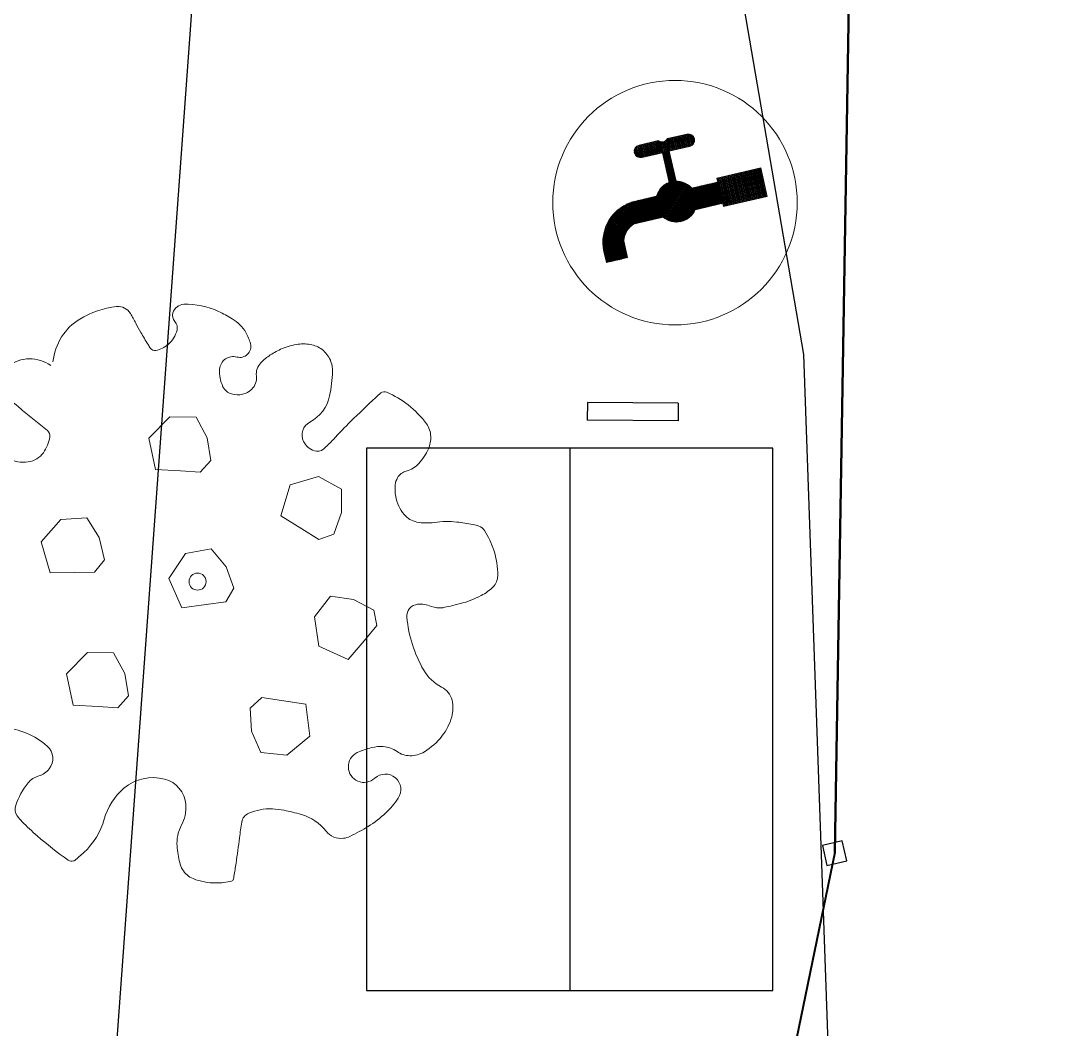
# Model space of a CAD drawing. Extents: x 2080 to 102394, y 2071 to 93424.
# Drawn here: x 88601.4 to 89065, y 80871.4 to 81317.8 of the extents above; entities that cross this region are included whole.
import ezdxf

# ---------------------------------------------------------------- set-up
doc = ezdxf.new("R2010")
doc.units = 0
doc.header["$LTSCALE"] = 20
doc.header["$MEASUREMENT"] = 0
doc.linetypes.add('ACAD_ISO02W100', pattern=[15, 12, -3])
doc.linetypes.add('ACAD_ISO07W100', pattern=[3, 0, -3])
for name, color, linetype, lineweight in [('COUNTRY FENCE', 13, 'ACAD_ISO02W100', 50), ('fence', 13, 'FENCELINE2', 40), ('metre box', 252, 'Continuous', 25), ('naval tree', 105, 'Continuous', 9), ('STONE', 2, 'Continuous', 30), ('tree1', 110, 'Continuous', 9), ('water tap', 160, 'Continuous', 5)]:
    doc.layers.add(name, color=color, linetype=linetype, lineweight=lineweight)
doc.layers.add('patta duplicate', color=230, linetype='Continuous', plot=False)
doc.layers.add('road', color=2, linetype='Continuous')
doc.linetypes.add('FENCELINE2', pattern='A,0.25,-0.1,[132,ltypeshp.shx,S=0.1,R=0,X=-0.1,Y=0],-0.1,1', length=1.45)
pattern_1 = [(90, (-364.8170613, -379.7973528), (-0.0046875, 7e-19), [])]
pattern_2 = [(45, (-364.8170613, -379.7973528), (-0.003314563037, 0.003314563037), [])]

# ---------------------------------------------------------------- blocks, each defined once
blk = doc.blocks.new('water tap')
at = {"layer": 'water tap'}
h = blk.add_hatch(dxfattribs=at)
h.set_pattern_fill('ANSI31', color=256, scale=0.0375, angle=45, style=0)
h.set_pattern_definition(pattern_1)
h.paths.add_polyline_path([(0.1617, -0.1802, 1), (0.1617, -0.1121), (0.0581, -0.1121, -0.451748), (0.0069, -0.1121), (-0.0968, -0.1121, 1), (-0.0968, -0.1802), (0.0134, -0.1802, -0.306585), (0.0516, -0.1802)])
h = blk.add_hatch(dxfattribs=at)
h.set_pattern_fill('ANSI31', color=256, scale=0.0375, style=0)
h.set_pattern_definition(pattern_2)
h.paths.add_polyline_path([(0.0512, -0.18, 0.299769), (0.0137, -0.18), (0.0137, -0.3406, -0.087123), (0.0512, -0.3424)])
h = blk.add_hatch(dxfattribs=at)
h.set_pattern_fill('ANSI31', color=256, scale=0.0375, style=0)
h.set_pattern_definition(pattern_2)
h.paths.add_polyline_path([(-0.0658, -0.5129), (-0.0596, -0.5129, 0.503792), (0.1148, -0.5129), (0.2656, -0.5129), (0.2656, -0.3971), (0.1233, -0.3971, 0.598941), (-0.0681, -0.3971), (-0.1816, -0.3971, 0.414214), (-0.4066, -0.6221), (-0.4066, -0.6797), (-0.2908, -0.6797), (-0.2908, -0.5879, -0.245775), (-0.2158, -0.5129)])
h = blk.add_hatch(dxfattribs=at)
h.set_pattern_fill('ANSI31', color=256, scale=0.0375, angle=45, style=0)
h.set_pattern_definition(pattern_1)
h.paths.add_polyline_path([(0.5035, -0.5306), (0.5035, -0.3756), (0.2656, -0.3756), (0.2656, -0.5306)])
at = {"layer": 'water tap', "lineweight": 5}
for p, q in [((-0.0968, -0.1121), (0.0069, -0.1121)), ((0.0069, -0.1121), (-0.0968, -0.1121)), ((0.0581, -0.1121), (0.1617, -0.1121)), ((0.1617, -0.1121), (0.0581, -0.1121)), ((-0.0968, -0.1802), (0.0137, -0.1802)), ((0.0137, -0.1802), (0.0137, -0.3406)), ((0.0512, -0.1802), (0.1617, -0.1802)), ((0.0512, -0.1802), (0.0512, -0.3424)), ((0.2656, -0.3756), (0.5035, -0.3756)), ((0.2656, -0.3756), (0.2656, -0.5306)), ((0.5035, -0.3756), (0.5035, -0.5306)), ((-0.0681, -0.3971), (-0.1816, -0.3971)), ((0.1233, -0.3971), (0.2656, -0.3971)), ((-0.0658, -0.5129), (-0.2158, -0.5129)), ((-0.0596, -0.5129), (-0.0658, -0.5129)), ((0.1148, -0.5129), (0.2656, -0.5129)), ((0.2656, -0.5306), (0.5035, -0.5306)), ((-0.2908, -0.6797), (-0.2908, -0.5879)), ((-0.4066, -0.6797), (-0.4066, -0.6221)), ((-0.4066, -0.6797), (-0.2908, -0.6797))]:
    blk.add_line(p, q, dxfattribs=at)
at = {"layer": 'water tap', "linetype": 'ACAD_ISO07W100', "lineweight": 5, "ltscale": 0.005}
for p, q in [((-0.3734, -0.6797), (-0.4348, -0.7975)), ((-0.3626, -0.6797), (-0.3972, -0.7975)), ((-0.3487, -0.6797), (-0.3487, -0.7929)), ((-0.3348, -0.6797), (-0.3002, -0.7975)), ((-0.324, -0.6797), (-0.2626, -0.7975))]:
    blk.add_line(p, q, dxfattribs=at)
at = {"layer": 'water tap', "color": 80, "lineweight": 5}
blk.add_circle((0.0195, -0.4523), 0.648, dxfattribs=at)
at = {"layer": 'water tap', "lineweight": 5}
for centre, radius, start, end in [((-0.0968, -0.1462), 0.0341, 90, 270), ((0.0325, -0.0895), 0.0341, 221.3781, 318.6219), ((0.1617, -0.1462), 0.0341, 270, 90), ((0.0325, -0.2085), 0.0341, 55.9105, 124.0895), ((0.0276, -0.4483), 0.1085, 28.1618, 151.8382), ((-0.1816, -0.6221), 0.225, 90, 180), ((-0.1816, -0.6221), 0.1144, 107.3836, 162.6164), ((0.0276, -0.4483), 0.1085, 216.5228, 323.4772)]:
    blk.add_arc(centre, radius, start, end, dxfattribs=at)
blk = doc.blocks.new('tree1')
at = {"layer": 'tree1', "lineweight": 5}
blk.add_lwpolyline([(2246.412, 2115.1826, -0.112663), (2246.4436, 2115.2327, -0.117589), (2246.492, 2115.2624, -0.108853), (2246.5788, 2115.2711, -0.296704), (2246.6053, 2115.2491, -0.01094), (2246.612, 2115.2254, 0.0113), (2246.6186, 2115.2025, 0.005127), (2246.6282, 2115.1726, 0.015033), (2246.6319, 2115.1626, 0.306227), (2246.6423, 2115.1556, 0.11667), (2246.6719, 2115.1626, 0.080255), (2246.6872, 2115.1736, 0.078689), (2246.6986, 2115.1892, 0.243774), (2246.6984, 2115.2094, -0.250701), (2246.6986, 2115.2292, -0.328651), (2246.7264, 2115.2422, -0.116616), (2246.7985, 2115.2092, -0.030845), (2246.8248, 2115.186, -0.050087), (2246.8385, 2115.1692, -0.076938), (2246.8477, 2115.1493, -0.062317), (2246.8518, 2115.1226, -0.579697), (2246.8158, 2115.1005, 0.475121), (2246.7719, 2115.0827, 0.129849), (2246.7703, 2115.0429, 0.212231), (2246.7852, 2115.0228, 0.129571), (2246.8094, 2115.0164, 0.139513), (2246.8318, 2115.0228, 0.231404), (2246.8485, 2115.0492, -0.228797), (2246.8652, 2115.076, -0.051526), (2246.8895, 2115.0881, -0.046499), (2246.9185, 2115.096, -0.068146), (2246.9558, 2115.0974, -0.083931), (2246.9851, 2115.0893, -0.129613), (2247.0074, 2115.0709, -0.123758), (2247.0184, 2115.0427, -0.09899), (2247.0169, 2115.0207, -0.039936), (2246.9984, 2114.9695, -0.22703), (2246.9418, 2114.9219, 0.41151), (2246.9185, 2114.883, 0.187353), (2246.9366, 2114.8573, 0.279738), (2246.9585, 2114.8563, 0.024255), (2246.9845, 2114.8724, -0.013213), (2247.0318, 2114.9029, -0.005001), (2247.0972, 2114.942, -0.023312), (2247.1117, 2114.9495, -0.276075), (2247.1247, 2114.9482, -0.060003), (2247.165, 2114.9096, -0.073357), (2247.1952, 2114.8595, -0.14541), (2247.1984, 2114.8297, -0.115891), (2247.1871, 2114.8041, -0.080667), (2247.1584, 2114.7764, -0.146196), (2247.1274, 2114.7664, 0.199095), (2247.1051, 2114.7565, 0.110057), (2247.0965, 2114.7421, 0.070134), (2247.0917, 2114.7165, 0.127178), (2247.1011, 2114.6728, 0.173991), (2247.1251, 2114.65, 0.084989), (2247.1627, 2114.6404, -0.065757), (2247.2117, 2114.63, -0.015835), (2247.246, 2114.6166, -0.041694), (2247.2583, 2114.61, -0.171023), (2247.2682, 2114.5973, -0.055511), (2247.2783, 2114.5501, -0.086573), (2247.2741, 2114.492, -0.193215), (2247.2583, 2114.4702, -0.079513), (2247.2283, 2114.4574, -0.051396), (2247.1784, 2114.4502, -0.009838), (2247.1555, 2114.4498, -0.013144), (2247.1384, 2114.4502, -0.142441), (2247.1136, 2114.4589, 0.12085), (2247.0851, 2114.4702, 0.414743), (2247.0551, 2114.4475, 0.108419), (2247.0651, 2114.3237, 0.145796), (2247.0955, 2114.2778, -0.218883), (2247.1117, 2114.2438, -0.129022), (2247.1028, 2114.2077, -0.098712), (2247.0717, 2114.1706, -0.089238), (2247.0254, 2114.1453, -0.142039), (2246.9918, 2114.144, -0.15262), (2246.966, 2114.1597, 0.140489), (2246.9385, 2114.1773, 0.072733), (2246.9124, 2114.1811, 0.056149), (2246.8785, 2114.1773, 1.162721), (2246.9039, 2114.1127, -0.889956), (2246.9451, 2114.0574, -0.057497), (2246.9104, 2114.0314, -0.050194), (2246.8652, 2114.0108, -0.027152), (2246.8206, 2113.9984, -0.081841), (2246.8052, 2113.9975, -0.259828), (2246.7712, 2114.0216, 0.154361), (2246.7252, 2114.0708, 0.023636), (2246.6897, 2114.0886, 0.036054), (2246.6652, 2114.0974, 0.113837), (2246.6116, 2114.0999, 0.255021), (2246.5919, 2114.0841, 0.010023), (2246.5791, 2114.0512, -0.006166), (2246.5586, 2113.9975, -0.000987), (2246.5476, 2113.9699, -0.004807), (2246.5453, 2113.9642, -0.301336), (2246.5397, 2113.9605, -0.053993), (2246.5053, 2113.9642, -0.098949), (2246.4573, 2113.9853, -0.166928), (2246.4387, 2114.0108, -0.074867), (2246.4362, 2114.0273, -0.033746), (2246.4387, 2114.0641, -0.147775), (2246.4582, 2114.1068, 0.143332), (2246.4787, 2114.1506, 0.320067), (2246.4453, 2114.2167, 0.243977), (2246.352, 2114.2172, 0.152147), (2246.2934, 2114.1598, -0.142431), (2246.2321, 2114.0974, -0.011977), (2246.2084, 2114.0848, -0.105797), (2246.2054, 2114.0841, -0.222083), (2246.1945, 2114.0886, -0.028252), (2246.1388, 2114.1573, -0.016572), (2246.113, 2114.1957, -0.046235), (2246.1055, 2114.2106, -0.232844), (2246.1075, 2114.2346, -0.094135), (2246.1455, 2114.2771, -0.151838), (2246.1726, 2114.2871, 0.157375), (2246.1988, 2114.2971, 0.39645), (2246.2059, 2114.3476, 0.167315), (2246.1188, 2114.4103, 0.155323), (2246.0594, 2114.4094, -0.172189), (2246.0055, 2114.4103, -0.057388), (2245.9658, 2114.4306, -0.091215), (2245.9455, 2114.4502, -0.156095), (2245.9337, 2114.4872, -0.117481), (2245.9455, 2114.5368, -0.096462), (2245.9705, 2114.5689, -0.124262), (2245.9989, 2114.5834, -0.245852), (2246.0304, 2114.5751, 0.213299), (2246.0655, 2114.5634, 0.132817), (2246.1271, 2114.5869, 0.292293), (2246.1388, 2114.6167, 0.386063), (2246.1096, 2114.6384, -0.189961), (2246.0455, 2114.6566, -0.113948), (2245.9805, 2114.7353, -0.173128), (2245.9722, 2114.8031, -0.141993), (2246.0028, 2114.8585, -0.2475), (2246.0388, 2114.8697, -0.069531), (2246.0598, 2114.8626, -0.066733), (2246.0788, 2114.8497, -0.27622), (2246.0909, 2114.811, 0.375875), (2246.1055, 2114.7831, 0.21129), (2246.1292, 2114.7842, 0.125177), (2246.1588, 2114.8097, 0.111486), (2246.1686, 2114.8338, 0.05123), (2246.1721, 2114.8896, 0.402904), (2246.0994, 2114.9595, -0.821492), (2246.0855, 2115.0294, -0.025063), (2246.1109, 2115.0385, -0.015882), (2246.1521, 2115.0494, -0.023816), (2246.2229, 2115.0623, -0.058964), (2246.2521, 2115.0627, -0.600057), (2246.2634, 2115.035, 0.391652), (2246.2654, 2114.9961, 0.173919), (2246.3078, 2114.9768, 0.206831), (2246.3454, 2114.9895, 0.108623), (2246.3674, 2115.0202, 0.273193), (2246.3654, 2115.0361, 0.000005), (2246.342, 2115.066, -0.000002), (2246.3187, 2115.096, -0.000001), (2246.2838, 2115.1409, -0.000003), (2246.2721, 2115.1559, -0.378508), (2246.2729, 2115.1687, -0.089675), (2246.3121, 2115.1959, -0.160885), (2246.3619, 2115.2013, -0.160398), (2246.4054, 2115.1759)], format="xyb", dxfattribs=at)
for points in [[(2246.5818, 2114.8963), (2246.5828, 2114.9683), (2246.6395, 2115.0036), (2246.6962, 2114.9898), (2246.7102, 2114.9394), (2246.7067, 2114.8884), (2246.6775, 2114.8681), (2246.635, 2114.8807)], [(2246.2995, 2114.7243), (2246.2955, 2114.7962), (2246.3496, 2114.8354), (2246.407, 2114.8256), (2246.4245, 2114.7764), (2246.4246, 2114.7252), (2246.397, 2114.7029), (2246.3536, 2114.7124)], [(2246.8317, 2114.7322), (2246.867, 2114.7949), (2246.9337, 2114.7989), (2246.9768, 2114.7597), (2246.9651, 2114.7087), (2246.9376, 2114.6656), (2246.9023, 2114.6617), (2246.8709, 2114.693)], [(2246.5688, 2114.5813), (2246.5557, 2114.6521), (2246.6043, 2114.6978), (2246.6626, 2114.6954), (2246.6862, 2114.6488), (2246.6928, 2114.5981), (2246.6682, 2114.5724), (2246.624, 2114.5764)], [(2246.2835, 2114.424), (2246.2845, 2114.496), (2246.3411, 2114.5313), (2246.3978, 2114.5176), (2246.4119, 2114.4672), (2246.4084, 2114.4162), (2246.3793, 2114.3959), (2246.3367, 2114.4084)], [(2246.9054, 2114.3847), (2246.8484, 2114.4286), (2246.8541, 2114.4952), (2246.8991, 2114.5323), (2246.9478, 2114.5133), (2246.9866, 2114.4799), (2246.9854, 2114.4444), (2246.9498, 2114.4179)], [(2246.7912, 2114.3085), (2246.7834, 2114.2369), (2246.7236, 2114.2071), (2246.6685, 2114.2261), (2246.6593, 2114.2776), (2246.6675, 2114.3281), (2246.6985, 2114.3456), (2246.7397, 2114.3291)]]:
    blk.add_lwpolyline(points, close=True, dxfattribs=at)
blk.add_circle((2246.6167, 2114.6306), 0.0191, dxfattribs=at)
blk = doc.blocks.new('A$C18E941B8')
at = {"color": 31, "ltscale": 0.5}
blk.add_line((0, 0), (0, -240), dxfattribs=at)
blk.add_lwpolyline([(-90, -240), (90, -240), (90, 0), (-90, 0)], close=True, dxfattribs=at)

msp = doc.modelspace()

# ---------------------------------------------------------------- linework, layer by layer
at = {"layer": 'COUNTRY FENCE', "linetype": 'Continuous'}
msp.add_lwpolyline([(88961.79, 80949.576), (88968.076, 81334.768), (88977.098, 81617.223), (88966.85, 81794.237), (88899.154, 81987.793)], dxfattribs=at)
at = {"layer": 'fence', "linetype": 'Continuous'}
msp.add_lwpolyline([(88961.79, 80949.576), (88902.651, 80663.133)], dxfattribs=at)
at = {"layer": 'metre box', "linetype": 'Continuous', "ltscale": 0.5}
for p, q in [((88852.2, 81148.845), (88852.152, 81140.971)), ((88892.385, 81148.597), (88852.2, 81148.845)), ((88892.385, 81148.597), (88892.337, 81140.723)), ((88892.337, 81140.723), (88852.152, 81140.971))]:
    msp.add_line(p, q, dxfattribs=at)
at = {"layer": 'patta duplicate', "ltscale": 0.5}
msp.add_lwpolyline([(88450.657, 84067.151), (84127.797, 82684.315), (83540.963, 80377.169), (84337.551, 80292.694), (84338.201, 79890.512), (77189.571, 82827.244), (75365.053, 80162.878), (84737.949, 76793.335), (86791.228, 77204.942), (89065.024, 78174.595), (89006.283, 79510.343), (88948.024, 81170.116), (88450.657, 84067.151)], dxfattribs=at)
at = {"layer": 'road', "ltscale": 0.5}
msp.add_line((88735.58, 82128.746), (88643.34, 80860.555), dxfattribs=at)
at = {"layer": 'STONE', "linetype": 'Continuous', "ltscale": 0.5}
msp.add_lwpolyline([(88958.266, 80943.863), (88967.089, 80945.903), (88965.049, 80954.726), (88956.226, 80952.686)], close=True, dxfattribs=at)

# ---------------------------------------------------------------- block references
at = {"ltscale": 0.5}
msp.add_blockref('A$C18E941B8', (88844.347, 81128.54), dxfattribs=at)
at = {"layer": 'naval tree', "linetype": 'Continuous', "xscale": 197.8580632823544, "yscale": 197.8580632823723, "zscale": 197.8580632823544, "rotation": 13.01607038379527}
msp.add_blockref('tree1', (-250177.676, -426692.062), dxfattribs=at)
at = {"layer": 'water tap', "xscale": 83.5087554438143, "yscale": 83.50875544380688, "zscale": 83.50875544381327, "rotation": 13.01607038379361}
msp.add_blockref('water tap', (88880.889, 81273.751), dxfattribs=at)

doc.saveas('drawing.dxf')
